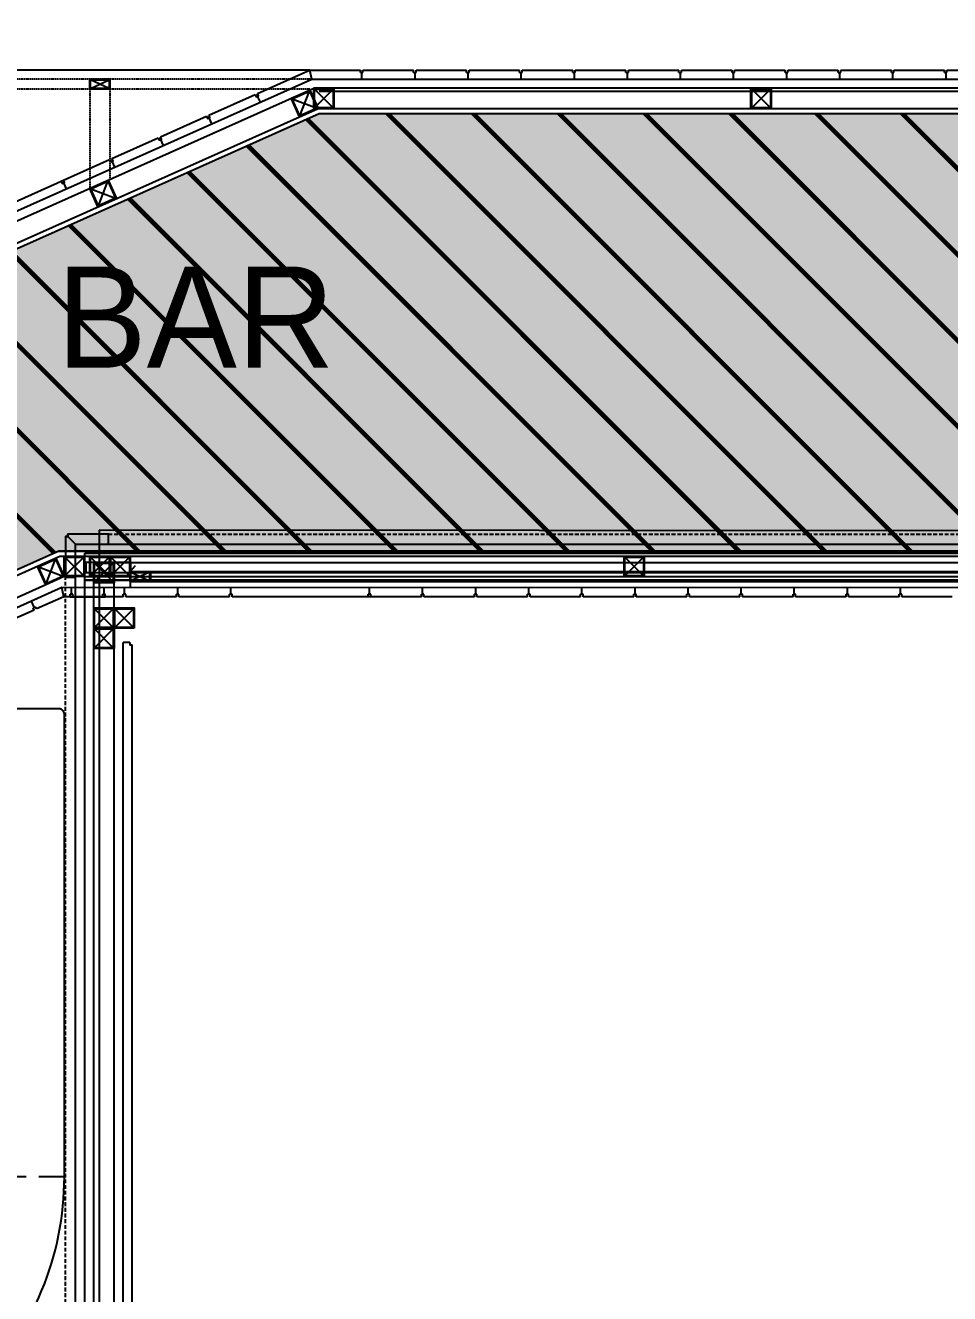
# Model space of a CAD drawing. Header units: millimetres. Extents: x 2562 to 7288, y 778 to 5635.
# Drawn here: x 5048.5 to 5231.3, y 1658.2 to 1908.8 of the extents above; entities that cross this region are included whole.
import ezdxf

# ---------------------------------------------------------------- set-up
doc = ezdxf.new("R2010")
doc.units = ezdxf.units.MM
doc.linetypes.add('HIDDEN', pattern=[0.375, 0.25, -0.125])
for name, color, linetype in [('0-gnl-gor1', 1, 'Continuous'), ('0-gnl-gor3', 252, 'Continuous'), ('0-gnl-knst-metal', 3, 'Continuous'), ('0-gnl-mevcut', 253, 'Continuous'), ('0-gnl-mevcut-duvar', 95, 'Continuous'), ('0-gnl-tarama', 252, 'Continuous'), ('0-gnl-ust', 191, 'HIDDEN'), ('1-gnl-ahsap', 33, 'Continuous'), ('1-gnl-seramik', 71, 'Continuous'), ('2-tef-aksesuar', 30, 'Continuous'), ('2-tef-sabit', 251, 'Continuous'), ('4-dsm-gorunus', 241, 'Continuous'), ('BH-DO-NOTLAR', 12, 'Continuous')]:
    doc.layers.add(name, color=color, linetype=linetype)
for name, color, linetype, lineweight in [('SHG-FIXEDFURNITURE', 30, 'Continuous', 18), ('SHG-WALLS-EXISTING', 214, 'Continuous', 18), ('x-ref_base plan 1$0$SHG-WALL-HATCH', 252, 'Continuous', 5)]:
    doc.layers.add(name, color=color, linetype=linetype, lineweight=lineweight)
doc.styles.add('SHG_Text style', font='GOTHIC.TTF')

# ---------------------------------------------------------------- blocks, each defined once
blk = doc.blocks.new('REINFORCEMENT')
at = {"layer": '2-tef-aksesuar'}
blk.add_lwpolyline([(-28753.98, -6547.2), (-28579.95, -6547.2), (-28579.95, -6633.7)], dxfattribs=at)
at = {"layer": '2-tef-sabit'}
blk.add_line((-28753.98, -6547.2), (-28579.95, -6547.2), dxfattribs=at)
blk.add_line((-28753.98, -6547.2), (-28579.95, -6547.2), dxfattribs=at)
blk.add_line((-28753.98, -6547.2), (-28579.95, -6547.2), dxfattribs=at)
blk.add_line((-28753.98, -6547.2), (-28579.95, -6547.2), dxfattribs=at)
blk = doc.blocks.new('40x40 kutu profil')
for points in [[(2, -2), (-2, -2), (-2, 2), (2, 2)], [(1.85, -1.85), (-1.85, -1.85), (-1.85, 1.85), (1.85, 1.85)]]:
    blk.add_lwpolyline(points, close=True)
at = {"color": 251}
for points in [[(-1.85, 1.85), (1.85, -1.85)], [(-1.85, -1.85), (1.85, 1.85)]]:
    blk.add_lwpolyline(points, dxfattribs=at)
blk = doc.blocks.new('20x40 kutu profil')
for points in [[(1, -2), (-1, -2), (-1, 2), (1, 2)], [(0.85, -1.85), (-0.85, -1.85), (-0.85, 1.85), (0.85, 1.85)]]:
    blk.add_lwpolyline(points, close=True)
at = {"color": 251}
for points in [[(-0.85, 1.85), (0.85, -1.85)], [(-0.85, -1.85), (0.85, 1.85)]]:
    blk.add_lwpolyline(points, dxfattribs=at)
blk = doc.blocks.new('boh')
at = {"layer": '0-gnl-mevcut'}
blk.add_blockref('REINFORCEMENT', (-22625.96, -13503.28), dxfattribs=at)
blk.add_blockref('REINFORCEMENT', (-22625.96, -13503.28), dxfattribs=at)
blk.add_blockref('REINFORCEMENT', (-22625.96, -13503.28), dxfattribs=at)

msp = doc.modelspace()

# ---------------------------------------------------------------- hatches: boundary and pattern name
at = {"layer": '0-gnl-tarama'}
h = msp.add_hatch(dxfattribs=at)
h.set_pattern_fill('JIS_RC_30', color=252, scale=0.4, angle=-270)
h.set_pattern_definition([(135, (38214.147, -150913.447), (-8.4852814, -8.4852814), []), (135, (38214.147, -150913.047), (-8.4852814, -8.4852814), []), (135, (38214.147, -150912.647), (-8.4852814, -8.4852814), [])])
h.paths.add_polyline_path([(4993.46, 1777.35), (4969.82, 1830.31), (5106.57, 1891.37), (5280.6, 1891.37), (5280.6, 1804.87), (5055.1, 1804.87)])
h = msp.add_hatch(color=256, dxfattribs=at)
h.dxf.hatch_style = 1
h.paths.add_polyline_path([(4993.46, 1777.35), (4969.82, 1830.31), (5106.57, 1891.37), (5280.6, 1891.37), (5280.6, 1804.87), (5055.1, 1804.87)])
h = msp.add_hatch(dxfattribs=at)
h.set_pattern_fill('JIS_RC_30', color=252, scale=0.4, angle=-270)
h.set_pattern_definition([(135, (38214.147, -150913.447), (-8.4852814, -8.4852814), []), (135, (38214.147, -150913.047), (-8.4852814, -8.4852814), []), (135, (38214.147, -150912.647), (-8.4852814, -8.4852814), [])])
h.paths.add_polyline_path([(4993.46, 1777.35), (4969.82, 1830.31), (5106.57, 1891.37), (5280.6, 1891.37), (5280.6, 1804.87), (5055.1, 1804.87)])
h = msp.add_hatch(color=256, dxfattribs=at)
h.dxf.hatch_style = 1
h.paths.add_polyline_path([(4993.46, 1777.35), (4969.82, 1830.31), (5106.57, 1891.37), (5280.6, 1891.37), (5280.6, 1804.87), (5055.1, 1804.87)])
at = {"layer": 'x-ref_base plan 1$0$SHG-WALL-HATCH'}
msp.add_hatch(color=256, dxfattribs=at).paths.add_polyline_path([(4993.46, 1777.35), (4969.82, 1830.31), (5106.57, 1891.37), (5280.6, 1891.37), (5280.6, 1804.87), (5055.1, 1804.87)])

# ---------------------------------------------------------------- linework, layer by layer
at = {"layer": '0-gnl-gor1'}
msp.add_line((5104.77, 1899.97, 16.74), (4961.58, 1899.97, 16.74), dxfattribs=at)
msp.add_line((5104.77, 1899.97, 16.74), (4961.58, 1899.97, 16.74), dxfattribs=at)
at = {"layer": '0-gnl-gor1', "linetype": 'Continuous'}
msp.add_lwpolyline([(5356.71, 1980.69), (5356.71, 2028.69, 0.414213), (5297.71, 2087.69), (4837.01, 2087.69, 0.41427), (4778.01, 2028.68), (4778.07, 1681.28, 0.414158), (4837.07, 1622.29), (4997.21, 1622.29, 0.414214), (5056.21, 1681.29), (5056.21, 1772.73, 0.414214), (5055.21, 1773.73), (5016.21, 1773.73, 0.414214), (5015.21, 1772.73), (5015.21, 1681.29, -0.414214), (4997.21, 1663.29), (4837.07, 1663.29, -0.414158), (4819.07, 1681.29), (4819.01, 2028.69, -0.41427), (4837.01, 2046.69), (5297.71, 2046.69, -0.414213), (5315.71, 2028.69), (5315.71, 1981.69, 0.414214), (5316.71, 1980.69), (5356.71, 1980.69)], format="xyb", dxfattribs=at)
at = {"layer": '0-gnl-knst-metal', "color": 252, "linetype": 'HIDDEN'}
for p, q in [((5104.77, 1898.17, 16.74), (4962.87, 1898.17, 16.74)), ((5104.77, 1898.17, 16.74), (4962.87, 1898.17, 16.74)), ((5104.77, 1896.17, 16.74), (4962.87, 1896.17, 16.74)), ((5104.77, 1896.17, 16.74), (4962.87, 1896.17, 16.74)), ((5061.23, 1896.17, 16.74), (5061.23, 1876.59, 16.74)), ((5061.23, 1896.17, 16.74), (5061.23, 1876.59, 16.74)), ((5065.23, 1896.17, 16.74), (5065.23, 1878.4, 16.74)), ((5065.23, 1896.17, 16.74), (5065.23, 1878.4, 16.74))]:
    msp.add_line(p, q, dxfattribs=at)
at = {"layer": '0-gnl-knst-metal', "color": 252}
for p, q in [((4963.23, 1832.84, 16.74), (5105.52, 1896.37, 16.74)), ((4963.23, 1832.84, 16.74), (5105.52, 1896.37, 16.74)), ((5281.41, 1896.37, 16.74), (5105.52, 1896.37, 16.74)), ((5281.41, 1896.37, 16.74), (5105.52, 1896.37, 16.74)), ((5062.03, 1802.67, 6.7), (6025, 1802.67)), ((5062.03, 1464.99, 6.7), (5062.03, 1802.67, 6.7)), ((5052.53, 1798.24, 16.74), (4990.95, 1770.75, 16.74)), ((5052.53, 1798.24, 16.74), (4990.95, 1770.75, 16.74)), ((5066.03, 1464.99, 6.67), (5066.03, 1798.67, 6.82)), ((5062.03, 1464.99, 6.7), (5062.03, 1793.67, 6.7)), ((5066.03, 1464.99, 6.67), (5066.03, 1790.47, 6.8)), ((5066.03, 1464.99, 6.67), (5066.03, 1789.67, 6.8))]:
    msp.add_line(p, q, dxfattribs=at)
at = {"layer": '0-gnl-knst-metal', "color": 252, "elevation": 16.74}
msp.add_lwpolyline([(4968.51, 1830.82), (5106.37, 1892.37), (5281.41, 1892.37), (5281.41, 1803.87), (5055.33, 1803.87), (4992.97, 1776.03)], close=True, dxfattribs=at)
msp.add_lwpolyline([(4968.51, 1830.82), (5106.37, 1892.37), (5281.41, 1892.37), (5281.41, 1803.87), (5055.33, 1803.87), (4992.97, 1776.03)], close=True, dxfattribs=at)
msp.add_lwpolyline([(5060.18, 1799.87), (5285.41, 1799.87), (5285.41, 1892.37)], dxfattribs=at)
msp.add_lwpolyline([(5060.18, 1799.87), (5285.41, 1799.87), (5285.41, 1892.37)], dxfattribs=at)
at = {"layer": '0-gnl-mevcut-duvar', "elevation": 16.74}
msp.add_lwpolyline([(4993.46, 1777.35), (4969.82, 1830.31), (5106.57, 1891.37), (5280.6, 1891.37), (5280.6, 1804.87), (5055.1, 1804.87)], close=True, dxfattribs=at)
msp.add_lwpolyline([(4993.46, 1777.35), (4969.82, 1830.31), (5106.57, 1891.37), (5280.6, 1891.37), (5280.6, 1804.87), (5055.1, 1804.87)], close=True, dxfattribs=at)
at = {"layer": '0-gnl-ust', "ltscale": 3}
for p, q in [((5056.43, 1531.49, 6.69), (5056.43, 1799.77, 6.69)), ((5435.5, 1800.67), (5069.37, 1800.67)), ((5070.7, 1800.67, 6.7), (5623.3, 1800.67))]:
    msp.add_line(p, q, dxfattribs=at)
at = {"layer": '0-gnl-ust', "ltscale": 3, "elevation": -0.01}
msp.add_lwpolyline([(5064.93, 1808.27), (5632.57, 1808.27)], dxfattribs=at)
at = {"layer": '1-gnl-ahsap'}
for p, q in [((5105.14, 1898.17, 16.74), (5104.75, 1899.97, 16.74)), ((5105.14, 1898.17, 16.74), (5104.75, 1899.97, 16.74)), ((5114.75, 1899.47, 16.74), (5114.75, 1899.97, 16.74)), ((5114.75, 1899.47, 16.74), (5114.75, 1899.97, 16.74)), ((5114.75, 1899.47, 16.74), (5114.75, 1899.97, 16.74)), ((5114.75, 1899.47, 16.74), (5114.75, 1899.97, 16.74)), ((5115.25, 1899.47, 16.74), (5115.25, 1899.97, 16.74)), ((5115.25, 1899.47, 16.74), (5115.25, 1899.97, 16.74)), ((5115.25, 1899.47, 16.74), (5115.25, 1899.97, 16.74)), ((5115.25, 1899.47, 16.74), (5115.25, 1899.97, 16.74)), ((5125.25, 1899.47, 16.74), (5125.25, 1899.97, 16.74)), ((5125.25, 1899.47, 16.74), (5125.25, 1899.97, 16.74)), ((5125.25, 1899.47, 16.74), (5125.25, 1899.97, 16.74)), ((5125.25, 1899.47, 16.74), (5125.25, 1899.97, 16.74)), ((5125.75, 1899.47, 16.74), (5125.75, 1899.97, 16.74)), ((5125.75, 1899.47, 16.74), (5125.75, 1899.97, 16.74)), ((5125.75, 1899.47, 16.74), (5125.75, 1899.97, 16.74)), ((5125.75, 1899.47, 16.74), (5125.75, 1899.97, 16.74)), ((5135.75, 1899.47, 16.74), (5135.75, 1899.97, 16.74)), ((5135.75, 1899.47, 16.74), (5135.75, 1899.97, 16.74)), ((5135.75, 1899.47, 16.74), (5135.75, 1899.97, 16.74)), ((5135.75, 1899.47, 16.74), (5135.75, 1899.97, 16.74)), ((5136.25, 1899.47, 16.74), (5136.25, 1899.97, 16.74)), ((5136.25, 1899.47, 16.74), (5136.25, 1899.97, 16.74)), ((5136.25, 1899.47, 16.74), (5136.25, 1899.97, 16.74)), ((5136.25, 1899.47, 16.74), (5136.25, 1899.97, 16.74)), ((5146.25, 1899.47, 16.74), (5146.25, 1899.97, 16.74)), ((5146.25, 1899.47, 16.74), (5146.25, 1899.97, 16.74)), ((5146.25, 1899.47, 16.74), (5146.25, 1899.97, 16.74)), ((5146.25, 1899.47, 16.74), (5146.25, 1899.97, 16.74)), ((5146.75, 1899.47, 16.74), (5146.75, 1899.97, 16.74)), ((5146.75, 1899.47, 16.74), (5146.75, 1899.97, 16.74)), ((5146.75, 1899.47, 16.74), (5146.75, 1899.97, 16.74)), ((5146.75, 1899.47, 16.74), (5146.75, 1899.97, 16.74)), ((5156.75, 1899.47, 16.74), (5156.75, 1899.97, 16.74)), ((5156.75, 1899.47, 16.74), (5156.75, 1899.97, 16.74)), ((5156.75, 1899.47, 16.74), (5156.75, 1899.97, 16.74)), ((5156.75, 1899.47, 16.74), (5156.75, 1899.97, 16.74)), ((5157.25, 1899.47, 16.74), (5157.25, 1899.97, 16.74)), ((5157.25, 1899.47, 16.74), (5157.25, 1899.97, 16.74)), ((5157.25, 1899.47, 16.74), (5157.25, 1899.97, 16.74)), ((5157.25, 1899.47, 16.74), (5157.25, 1899.97, 16.74)), ((5167.25, 1899.47, 16.74), (5167.25, 1899.97, 16.74)), ((5167.25, 1899.47, 16.74), (5167.25, 1899.97, 16.74)), ((5167.25, 1899.47, 16.74), (5167.25, 1899.97, 16.74)), ((5167.25, 1899.47, 16.74), (5167.25, 1899.97, 16.74)), ((5167.75, 1899.47, 16.74), (5167.75, 1899.97, 16.74)), ((5167.75, 1899.47, 16.74), (5167.75, 1899.97, 16.74)), ((5167.75, 1899.47, 16.74), (5167.75, 1899.97, 16.74)), ((5167.75, 1899.47, 16.74), (5167.75, 1899.97, 16.74)), ((5177.75, 1899.47, 16.74), (5177.75, 1899.97, 16.74)), ((5177.75, 1899.47, 16.74), (5177.75, 1899.97, 16.74)), ((5177.75, 1899.47, 16.74), (5177.75, 1899.97, 16.74)), ((5177.75, 1899.47, 16.74), (5177.75, 1899.97, 16.74)), ((5178.25, 1899.47, 16.74), (5178.25, 1899.97, 16.74)), ((5178.25, 1899.47, 16.74), (5178.25, 1899.97, 16.74)), ((5178.25, 1899.47, 16.74), (5178.25, 1899.97, 16.74)), ((5178.25, 1899.47, 16.74), (5178.25, 1899.97, 16.74)), ((5188.25, 1899.47, 16.74), (5188.25, 1899.97, 16.74)), ((5188.25, 1899.47, 16.74), (5188.25, 1899.97, 16.74)), ((5188.25, 1899.47, 16.74), (5188.25, 1899.97, 16.74)), ((5188.25, 1899.47, 16.74), (5188.25, 1899.97, 16.74)), ((5188.75, 1899.47, 16.74), (5188.75, 1899.97, 16.74)), ((5188.75, 1899.47, 16.74), (5188.75, 1899.97, 16.74)), ((5188.75, 1899.47, 16.74), (5188.75, 1899.97, 16.74)), ((5188.75, 1899.47, 16.74), (5188.75, 1899.97, 16.74)), ((5198.75, 1899.47, 16.74), (5198.75, 1899.97, 16.74)), ((5198.75, 1899.47, 16.74), (5198.75, 1899.97, 16.74)), ((5198.75, 1899.47, 16.74), (5198.75, 1899.97, 16.74)), ((5198.75, 1899.47, 16.74), (5198.75, 1899.97, 16.74)), ((5199.25, 1899.47, 16.74), (5199.25, 1899.97, 16.74)), ((5199.25, 1899.47, 16.74), (5199.25, 1899.97, 16.74)), ((5199.25, 1899.47, 16.74), (5199.25, 1899.97, 16.74)), ((5199.25, 1899.47, 16.74), (5199.25, 1899.97, 16.74)), ((5209.25, 1899.47, 16.74), (5209.25, 1899.97, 16.74)), ((5209.25, 1899.47, 16.74), (5209.25, 1899.97, 16.74)), ((5209.25, 1899.47, 16.74), (5209.25, 1899.97, 16.74)), ((5209.25, 1899.47, 16.74), (5209.25, 1899.97, 16.74)), ((5209.75, 1899.47, 16.74), (5209.75, 1899.97, 16.74)), ((5209.75, 1899.47, 16.74), (5209.75, 1899.97, 16.74)), ((5209.75, 1899.47, 16.74), (5209.75, 1899.97, 16.74)), ((5209.75, 1899.47, 16.74), (5209.75, 1899.97, 16.74)), ((5219.75, 1899.47, 16.74), (5219.75, 1899.97, 16.74)), ((5219.75, 1899.47, 16.74), (5219.75, 1899.97, 16.74)), ((5219.75, 1899.47, 16.74), (5219.75, 1899.97, 16.74)), ((5219.75, 1899.47, 16.74), (5219.75, 1899.97, 16.74)), ((5220.25, 1899.47, 16.74), (5220.25, 1899.97, 16.74)), ((5220.25, 1899.47, 16.74), (5220.25, 1899.97, 16.74)), ((5220.25, 1899.47, 16.74), (5220.25, 1899.97, 16.74)), ((5220.25, 1899.47, 16.74), (5220.25, 1899.97, 16.74)), ((5230.25, 1899.47, 16.74), (5230.25, 1899.97, 16.74)), ((5230.25, 1899.47, 16.74), (5230.25, 1899.97, 16.74)), ((5230.25, 1899.47, 16.74), (5230.25, 1899.97, 16.74)), ((5230.25, 1899.47, 16.74), (5230.25, 1899.97, 16.74)), ((5230.75, 1899.47, 16.74), (5230.75, 1899.97, 16.74)), ((5230.75, 1899.47, 16.74), (5230.75, 1899.97, 16.74)), ((5230.75, 1899.47, 16.74), (5230.75, 1899.97, 16.74)), ((5230.75, 1899.47, 16.74), (5230.75, 1899.97, 16.74)), ((4960.85, 1833.75, 16.74), (5105.14, 1898.17, 16.74)), ((4960.85, 1833.75, 16.74), (5105.14, 1898.17, 16.74)), ((5104.28, 1898.17, 16.74), (5285.41, 1898.17, 16.74)), ((5104.28, 1898.17, 16.74), (5285.41, 1898.17, 16.74)), ((5114.75, 1899.47, 16.74), (5115.25, 1899.47, 16.74)), ((5114.75, 1899.47, 16.74), (5115.25, 1899.47, 16.74)), ((5114.75, 1899.47, 16.74), (5115.25, 1899.47, 16.74)), ((5114.75, 1899.47, 16.74), (5115.25, 1899.47, 16.74)), ((5125.25, 1899.47, 16.74), (5125.75, 1899.47, 16.74)), ((5125.25, 1899.47, 16.74), (5125.75, 1899.47, 16.74)), ((5125.25, 1899.47, 16.74), (5125.75, 1899.47, 16.74)), ((5125.25, 1899.47, 16.74), (5125.75, 1899.47, 16.74)), ((5135.75, 1899.47, 16.74), (5136.25, 1899.47, 16.74)), ((5135.75, 1899.47, 16.74), (5136.25, 1899.47, 16.74)), ((5135.75, 1899.47, 16.74), (5136.25, 1899.47, 16.74)), ((5135.75, 1899.47, 16.74), (5136.25, 1899.47, 16.74)), ((5146.25, 1899.47, 16.74), (5146.75, 1899.47, 16.74)), ((5146.25, 1899.47, 16.74), (5146.75, 1899.47, 16.74)), ((5146.25, 1899.47, 16.74), (5146.75, 1899.47, 16.74)), ((5146.25, 1899.47, 16.74), (5146.75, 1899.47, 16.74)), ((5156.75, 1899.47, 16.74), (5157.25, 1899.47, 16.74)), ((5156.75, 1899.47, 16.74), (5157.25, 1899.47, 16.74)), ((5156.75, 1899.47, 16.74), (5157.25, 1899.47, 16.74)), ((5156.75, 1899.47, 16.74), (5157.25, 1899.47, 16.74)), ((5167.25, 1899.47, 16.74), (5167.75, 1899.47, 16.74)), ((5167.25, 1899.47, 16.74), (5167.75, 1899.47, 16.74)), ((5167.25, 1899.47, 16.74), (5167.75, 1899.47, 16.74)), ((5167.25, 1899.47, 16.74), (5167.75, 1899.47, 16.74)), ((5177.75, 1899.47, 16.74), (5178.25, 1899.47, 16.74)), ((5177.75, 1899.47, 16.74), (5178.25, 1899.47, 16.74)), ((5177.75, 1899.47, 16.74), (5178.25, 1899.47, 16.74)), ((5177.75, 1899.47, 16.74), (5178.25, 1899.47, 16.74)), ((5188.25, 1899.47, 16.74), (5188.75, 1899.47, 16.74)), ((5188.25, 1899.47, 16.74), (5188.75, 1899.47, 16.74)), ((5188.25, 1899.47, 16.74), (5188.75, 1899.47, 16.74)), ((5188.25, 1899.47, 16.74), (5188.75, 1899.47, 16.74)), ((5198.75, 1899.47, 16.74), (5199.25, 1899.47, 16.74)), ((5198.75, 1899.47, 16.74), (5199.25, 1899.47, 16.74)), ((5198.75, 1899.47, 16.74), (5199.25, 1899.47, 16.74)), ((5198.75, 1899.47, 16.74), (5199.25, 1899.47, 16.74)), ((5209.25, 1899.47, 16.74), (5209.75, 1899.47, 16.74)), ((5209.25, 1899.47, 16.74), (5209.75, 1899.47, 16.74)), ((5209.25, 1899.47, 16.74), (5209.75, 1899.47, 16.74)), ((5209.25, 1899.47, 16.74), (5209.75, 1899.47, 16.74)), ((5219.75, 1899.47, 16.74), (5220.25, 1899.47, 16.74)), ((5219.75, 1899.47, 16.74), (5220.25, 1899.47, 16.74)), ((5219.75, 1899.47, 16.74), (5220.25, 1899.47, 16.74)), ((5219.75, 1899.47, 16.74), (5220.25, 1899.47, 16.74)), ((5230.25, 1899.47, 16.74), (5230.75, 1899.47, 16.74)), ((5230.25, 1899.47, 16.74), (5230.75, 1899.47, 16.74)), ((5230.25, 1899.47, 16.74), (5230.75, 1899.47, 16.74)), ((5230.25, 1899.47, 16.74), (5230.75, 1899.47, 16.74)), ((5056.43, 1807.77, 6.69), (5056.93, 1807.77, 6.69)), ((5056.93, 1807.77, 6.69), (5056.93, 1808.27, 6.69)), ((5058.43, 1806.27, 6.69), (5056.93, 1807.77, 6.69)), ((5058.43, 1806.27, 6.7), (6025, 1806.27)), ((5058.43, 1472.59, 6.71), (5058.43, 1806.27, 6.69)), ((5060.23, 1804.47, 6.7), (6026.8, 1804.47)), ((5060.23, 1470.79, 6.71), (5060.23, 1804.47, 6.69)), ((5055.71, 1797.69, 16.74), (4990.04, 1768.37, 16.74)), ((5055.71, 1797.69, 16.74), (4990.04, 1768.37, 16.74)), ((5355.51, 1797.64, 16.74), (5055.71, 1797.69, 16.74)), ((5056.09, 1795.89, 16.74), (5055.71, 1797.69, 16.74)), ((5355.51, 1797.64, 16.74), (5055.71, 1797.69, 16.74)), ((5056.09, 1795.89, 16.74), (5055.71, 1797.69, 16.74)), ((5057.62, 1796.39, 16.74), (5057.62, 1797.69, 16.74)), ((5057.62, 1796.39, 16.74), (5057.62, 1797.69, 16.74)), ((5064.06, 1796.39, 16.74), (5064.06, 1797.69, 16.74)), ((5064.06, 1796.39, 16.74), (5064.06, 1797.69, 16.74)), ((5068.12, 1796.39, 16.74), (5068.12, 1797.69, 16.74)), ((5068.12, 1796.39, 16.74), (5068.12, 1797.69, 16.74)), ((5078.62, 1796.39, 16.74), (5078.62, 1797.69, 16.74)), ((5078.62, 1796.39, 16.74), (5078.62, 1797.69, 16.74)), ((5089.12, 1796.39, 16.74), (5089.12, 1797.69, 16.74)), ((5089.12, 1796.39, 16.74), (5089.12, 1797.69, 16.74)), ((5116.56, 1796.39, 16.74), (5116.56, 1797.69, 16.74)), ((5116.56, 1796.39, 16.74), (5116.56, 1797.69, 16.74)), ((5127.06, 1796.39, 16.74), (5127.06, 1797.69, 16.74)), ((5127.06, 1796.39, 16.74), (5127.06, 1797.69, 16.74)), ((5137.56, 1796.39, 16.74), (5137.56, 1797.69, 16.74)), ((5137.56, 1796.39, 16.74), (5137.56, 1797.69, 16.74)), ((5148.06, 1796.39, 16.74), (5148.06, 1797.69, 16.74)), ((5148.06, 1796.39, 16.74), (5148.06, 1797.69, 16.74)), ((5158.56, 1796.39, 16.74), (5158.56, 1797.69, 16.74)), ((5158.56, 1796.39, 16.74), (5158.56, 1797.69, 16.74)), ((5169.06, 1796.39, 16.74), (5169.06, 1797.69, 16.74)), ((5169.06, 1796.39, 16.74), (5169.06, 1797.69, 16.74)), ((5179.56, 1796.39, 16.74), (5179.56, 1797.69, 16.74)), ((5179.56, 1796.39, 16.74), (5179.56, 1797.69, 16.74)), ((5190.06, 1796.39, 16.74), (5190.06, 1797.69, 16.74)), ((5190.06, 1796.39, 16.74), (5190.06, 1797.69, 16.74)), ((5200.56, 1796.39, 16.74), (5200.56, 1797.69, 16.74)), ((5200.56, 1796.39, 16.74), (5200.56, 1797.69, 16.74)), ((5211.06, 1796.39, 16.74), (5211.06, 1797.69, 16.74)), ((5211.06, 1796.39, 16.74), (5211.06, 1797.69, 16.74)), ((5221.56, 1796.39, 16.74), (5221.56, 1797.69, 16.74)), ((5221.56, 1796.39, 16.74), (5221.56, 1797.69, 16.74)), ((5057.37, 1795.89, 16.74), (5057.37, 1796.39, 16.74)), ((5057.87, 1796.39, 16.74), (5057.37, 1796.39, 16.74)), ((5057.37, 1795.89, 16.74), (5057.37, 1796.39, 16.74)), ((5057.87, 1796.39, 16.74), (5057.37, 1796.39, 16.74)), ((5057.87, 1795.89, 16.74), (5057.87, 1796.39, 16.74)), ((5057.87, 1795.89, 16.74), (5057.87, 1796.39, 16.74)), ((5063.81, 1795.89, 16.74), (5063.81, 1796.39, 16.74)), ((5064.31, 1796.39, 16.74), (5063.81, 1796.39, 16.74)), ((5063.81, 1795.89, 16.74), (5063.81, 1796.39, 16.74)), ((5064.31, 1796.39, 16.74), (5063.81, 1796.39, 16.74)), ((5064.31, 1795.89, 16.74), (5064.31, 1796.39, 16.74)), ((5064.31, 1795.89, 16.74), (5064.31, 1796.39, 16.74)), ((5067.87, 1795.89, 16.74), (5067.87, 1796.39, 16.74)), ((5068.37, 1796.39, 16.74), (5067.87, 1796.39, 16.74)), ((5067.87, 1795.89, 16.74), (5067.87, 1796.39, 16.74)), ((5068.37, 1796.39, 16.74), (5067.87, 1796.39, 16.74)), ((5068.37, 1795.89, 16.74), (5068.37, 1796.39, 16.74)), ((5068.37, 1795.89, 16.74), (5068.37, 1796.39, 16.74)), ((5078.37, 1795.89, 16.74), (5078.37, 1796.39, 16.74)), ((5078.87, 1796.39, 16.74), (5078.37, 1796.39, 16.74)), ((5078.37, 1795.89, 16.74), (5078.37, 1796.39, 16.74)), ((5078.87, 1796.39, 16.74), (5078.37, 1796.39, 16.74)), ((5078.87, 1795.89, 16.74), (5078.87, 1796.39, 16.74)), ((5078.87, 1795.89, 16.74), (5078.87, 1796.39, 16.74)), ((5088.87, 1795.89, 16.74), (5088.87, 1796.39, 16.74)), ((5089.37, 1796.39, 16.74), (5088.87, 1796.39, 16.74)), ((5088.87, 1795.89, 16.74), (5088.87, 1796.39, 16.74)), ((5089.37, 1796.39, 16.74), (5088.87, 1796.39, 16.74)), ((5089.37, 1795.89, 16.74), (5089.37, 1796.39, 16.74)), ((5089.37, 1795.89, 16.74), (5089.37, 1796.39, 16.74)), ((5116.31, 1795.89, 16.74), (5116.31, 1796.39, 16.74)), ((5116.81, 1796.39, 16.74), (5116.31, 1796.39, 16.74)), ((5116.31, 1795.89, 16.74), (5116.31, 1796.39, 16.74)), ((5116.81, 1796.39, 16.74), (5116.31, 1796.39, 16.74)), ((5116.81, 1795.89, 16.74), (5116.81, 1796.39, 16.74)), ((5116.81, 1795.89, 16.74), (5116.81, 1796.39, 16.74)), ((5126.81, 1795.89, 16.74), (5126.81, 1796.39, 16.74)), ((5127.31, 1796.39, 16.74), (5126.81, 1796.39, 16.74)), ((5126.81, 1795.89, 16.74), (5126.81, 1796.39, 16.74)), ((5127.31, 1796.39, 16.74), (5126.81, 1796.39, 16.74)), ((5127.31, 1795.89, 16.74), (5127.31, 1796.39, 16.74)), ((5127.31, 1795.89, 16.74), (5127.31, 1796.39, 16.74)), ((5137.31, 1795.89, 16.74), (5137.31, 1796.39, 16.74)), ((5137.81, 1796.39, 16.74), (5137.31, 1796.39, 16.74)), ((5137.31, 1795.89, 16.74), (5137.31, 1796.39, 16.74)), ((5137.81, 1796.39, 16.74), (5137.31, 1796.39, 16.74)), ((5137.81, 1795.89, 16.74), (5137.81, 1796.39, 16.74)), ((5137.81, 1795.89, 16.74), (5137.81, 1796.39, 16.74)), ((5147.81, 1795.89, 16.74), (5147.81, 1796.39, 16.74)), ((5148.31, 1796.39, 16.74), (5147.81, 1796.39, 16.74)), ((5147.81, 1795.89, 16.74), (5147.81, 1796.39, 16.74)), ((5148.31, 1796.39, 16.74), (5147.81, 1796.39, 16.74)), ((5148.31, 1795.89, 16.74), (5148.31, 1796.39, 16.74)), ((5148.31, 1795.89, 16.74), (5148.31, 1796.39, 16.74)), ((5158.31, 1795.89, 16.74), (5158.31, 1796.39, 16.74)), ((5158.81, 1796.39, 16.74), (5158.31, 1796.39, 16.74)), ((5158.31, 1795.89, 16.74), (5158.31, 1796.39, 16.74)), ((5158.81, 1796.39, 16.74), (5158.31, 1796.39, 16.74)), ((5158.81, 1795.89, 16.74), (5158.81, 1796.39, 16.74)), ((5158.81, 1795.89, 16.74), (5158.81, 1796.39, 16.74)), ((5168.81, 1795.89, 16.74), (5168.81, 1796.39, 16.74)), ((5169.31, 1796.39, 16.74), (5168.81, 1796.39, 16.74)), ((5168.81, 1795.89, 16.74), (5168.81, 1796.39, 16.74)), ((5169.31, 1796.39, 16.74), (5168.81, 1796.39, 16.74)), ((5169.31, 1795.89, 16.74), (5169.31, 1796.39, 16.74)), ((5169.31, 1795.89, 16.74), (5169.31, 1796.39, 16.74)), ((5179.31, 1795.89, 16.74), (5179.31, 1796.39, 16.74)), ((5179.81, 1796.39, 16.74), (5179.31, 1796.39, 16.74)), ((5179.31, 1795.89, 16.74), (5179.31, 1796.39, 16.74)), ((5179.81, 1796.39, 16.74), (5179.31, 1796.39, 16.74)), ((5179.81, 1795.89, 16.74), (5179.81, 1796.39, 16.74)), ((5179.81, 1795.89, 16.74), (5179.81, 1796.39, 16.74)), ((5189.81, 1795.89, 16.74), (5189.81, 1796.39, 16.74)), ((5190.31, 1796.39, 16.74), (5189.81, 1796.39, 16.74)), ((5189.81, 1795.89, 16.74), (5189.81, 1796.39, 16.74)), ((5190.31, 1796.39, 16.74), (5189.81, 1796.39, 16.74)), ((5190.31, 1795.89, 16.74), (5190.31, 1796.39, 16.74)), ((5190.31, 1795.89, 16.74), (5190.31, 1796.39, 16.74)), ((5200.31, 1795.89, 16.74), (5200.31, 1796.39, 16.74)), ((5200.81, 1796.39, 16.74), (5200.31, 1796.39, 16.74)), ((5200.31, 1795.89, 16.74), (5200.31, 1796.39, 16.74)), ((5200.81, 1796.39, 16.74), (5200.31, 1796.39, 16.74)), ((5200.81, 1795.89, 16.74), (5200.81, 1796.39, 16.74)), ((5200.81, 1795.89, 16.74), (5200.81, 1796.39, 16.74)), ((5210.81, 1795.89, 16.74), (5210.81, 1796.39, 16.74)), ((5211.31, 1796.39, 16.74), (5210.81, 1796.39, 16.74)), ((5210.81, 1795.89, 16.74), (5210.81, 1796.39, 16.74)), ((5211.31, 1796.39, 16.74), (5210.81, 1796.39, 16.74)), ((5211.31, 1795.89, 16.74), (5211.31, 1796.39, 16.74)), ((5211.31, 1795.89, 16.74), (5211.31, 1796.39, 16.74)), ((5221.31, 1795.89, 16.74), (5221.31, 1796.39, 16.74)), ((5221.81, 1796.39, 16.74), (5221.31, 1796.39, 16.74)), ((5221.31, 1795.89, 16.74), (5221.31, 1796.39, 16.74)), ((5221.81, 1796.39, 16.74), (5221.31, 1796.39, 16.74)), ((5221.81, 1795.89, 16.74), (5221.81, 1796.39, 16.74)), ((5221.81, 1795.89, 16.74), (5221.81, 1796.39, 16.74)), ((5050.03, 1793.73, 16.74), (5050.49, 1793.93, 16.74)), ((5050.03, 1793.73, 16.74), (5050.49, 1793.93, 16.74)), ((5050.23, 1793.27, 16.74), (5050.03, 1793.73, 16.74)), ((5050.23, 1793.27, 16.74), (5050.03, 1793.73, 16.74)), ((5050.69, 1793.48, 16.74), (5050.49, 1793.93, 16.74)), ((5050.69, 1793.48, 16.74), (5050.49, 1793.93, 16.74)), ((5067.83, 1463.19, -1.4), (5067.83, 1786.87, 6.44)), ((5069.63, 1461.39, -1.19), (5069.63, 1786.37, 6.62)), ((5069.63, 1461.39, -1.19), (5069.63, 1786.37, 6.62))]:
    msp.add_line(p, q, dxfattribs=at)
for points, elevation in [([(5103.98, 1899.62), (5104.75, 1899.97), (5114.75, 1899.97)], 16.74), ([(5103.98, 1899.62), (5104.75, 1899.97), (5114.75, 1899.97)], 16.74), ([(5115.25, 1899.97), (5125.25, 1899.97)], 16.74), ([(5115.25, 1899.97), (5125.25, 1899.97)], 16.74), ([(5115.25, 1899.97), (5125.25, 1899.97)], 16.74), ([(5115.25, 1899.97), (5125.25, 1899.97)], 16.74), ([(5125.75, 1899.97), (5135.75, 1899.97)], 16.74), ([(5125.75, 1899.97), (5135.75, 1899.97)], 16.74), ([(5125.75, 1899.97), (5135.75, 1899.97)], 16.74), ([(5125.75, 1899.97), (5135.75, 1899.97)], 16.74), ([(5136.25, 1899.97), (5146.25, 1899.97)], 16.74), ([(5136.25, 1899.97), (5146.25, 1899.97)], 16.74), ([(5136.25, 1899.97), (5146.25, 1899.97)], 16.74), ([(5136.25, 1899.97), (5146.25, 1899.97)], 16.74), ([(5146.75, 1899.97), (5156.75, 1899.97)], 16.74), ([(5146.75, 1899.97), (5156.75, 1899.97)], 16.74), ([(5146.75, 1899.97), (5156.75, 1899.97)], 16.74), ([(5146.75, 1899.97), (5156.75, 1899.97)], 16.74), ([(5157.25, 1899.97), (5167.25, 1899.97)], 16.74), ([(5157.25, 1899.97), (5167.25, 1899.97)], 16.74), ([(5157.25, 1899.97), (5167.25, 1899.97)], 16.74), ([(5157.25, 1899.97), (5167.25, 1899.97)], 16.74), ([(5167.75, 1899.97), (5177.75, 1899.97)], 16.74), ([(5167.75, 1899.97), (5177.75, 1899.97)], 16.74), ([(5167.75, 1899.97), (5177.75, 1899.97)], 16.74), ([(5167.75, 1899.97), (5177.75, 1899.97)], 16.74), ([(5178.25, 1899.97), (5188.25, 1899.97)], 16.74), ([(5178.25, 1899.97), (5188.25, 1899.97)], 16.74), ([(5178.25, 1899.97), (5188.25, 1899.97)], 16.74), ([(5178.25, 1899.97), (5188.25, 1899.97)], 16.74), ([(5188.75, 1899.97), (5198.75, 1899.97)], 16.74), ([(5188.75, 1899.97), (5198.75, 1899.97)], 16.74), ([(5188.75, 1899.97), (5198.75, 1899.97)], 16.74), ([(5188.75, 1899.97), (5198.75, 1899.97)], 16.74), ([(5199.25, 1899.97), (5209.25, 1899.97)], 16.74), ([(5199.25, 1899.97), (5209.25, 1899.97)], 16.74), ([(5199.25, 1899.97), (5209.25, 1899.97)], 16.74), ([(5199.25, 1899.97), (5209.25, 1899.97)], 16.74), ([(5209.75, 1899.97), (5219.75, 1899.97)], 16.74), ([(5209.75, 1899.97), (5219.75, 1899.97)], 16.74), ([(5209.75, 1899.97), (5219.75, 1899.97)], 16.74), ([(5209.75, 1899.97), (5219.75, 1899.97)], 16.74), ([(5220.25, 1899.97), (5230.25, 1899.97)], 16.74), ([(5220.25, 1899.97), (5230.25, 1899.97)], 16.74), ([(5220.25, 1899.97), (5230.25, 1899.97)], 16.74), ([(5220.25, 1899.97), (5230.25, 1899.97)], 16.74), ([(5230.75, 1899.97), (5240.75, 1899.97)], 16.74), ([(5230.75, 1899.97), (5240.75, 1899.97)], 16.74), ([(5094.39, 1895.34), (5103.98, 1899.62)], 16.74), ([(5094.39, 1895.34), (5103.98, 1899.62)], 16.74), ([(5115, 1899.47), (5115, 1898.17)], 16.74), ([(5115, 1899.47), (5115, 1898.17)], 16.74), ([(5115, 1899.47), (5115, 1898.17)], 16.74), ([(5115, 1899.47), (5115, 1898.17)], 16.74), ([(5125.5, 1899.47), (5125.5, 1898.17)], 16.74), ([(5125.5, 1899.47), (5125.5, 1898.17)], 16.74), ([(5125.5, 1899.47), (5125.5, 1898.17)], 16.74), ([(5125.5, 1899.47), (5125.5, 1898.17)], 16.74), ([(5136, 1899.47), (5136, 1898.17)], 16.74), ([(5136, 1899.47), (5136, 1898.17)], 16.74), ([(5136, 1899.47), (5136, 1898.17)], 16.74), ([(5136, 1899.47), (5136, 1898.17)], 16.74), ([(5146.5, 1899.47), (5146.5, 1898.17)], 16.74), ([(5146.5, 1899.47), (5146.5, 1898.17)], 16.74), ([(5146.5, 1899.47), (5146.5, 1898.17)], 16.74), ([(5146.5, 1899.47), (5146.5, 1898.17)], 16.74), ([(5157, 1899.47), (5157, 1898.17)], 16.74), ([(5157, 1899.47), (5157, 1898.17)], 16.74), ([(5157, 1899.47), (5157, 1898.17)], 16.74), ([(5157, 1899.47), (5157, 1898.17)], 16.74), ([(5167.5, 1899.47), (5167.5, 1898.17)], 16.74), ([(5167.5, 1899.47), (5167.5, 1898.17)], 16.74), ([(5167.5, 1899.47), (5167.5, 1898.17)], 16.74), ([(5167.5, 1899.47), (5167.5, 1898.17)], 16.74), ([(5178, 1899.47), (5178, 1898.17)], 16.74), ([(5178, 1899.47), (5178, 1898.17)], 16.74), ([(5178, 1899.47), (5178, 1898.17)], 16.74), ([(5178, 1899.47), (5178, 1898.17)], 16.74), ([(5188.5, 1899.47), (5188.5, 1898.17)], 16.74), ([(5188.5, 1899.47), (5188.5, 1898.17)], 16.74), ([(5188.5, 1899.47), (5188.5, 1898.17)], 16.74), ([(5188.5, 1899.47), (5188.5, 1898.17)], 16.74), ([(5199, 1899.47), (5199, 1898.17)], 16.74), ([(5199, 1899.47), (5199, 1898.17)], 16.74), ([(5199, 1899.47), (5199, 1898.17)], 16.74), ([(5199, 1899.47), (5199, 1898.17)], 16.74), ([(5209.5, 1899.47), (5209.5, 1898.17)], 16.74), ([(5209.5, 1899.47), (5209.5, 1898.17)], 16.74), ([(5209.5, 1899.47), (5209.5, 1898.17)], 16.74), ([(5209.5, 1899.47), (5209.5, 1898.17)], 16.74), ([(5220, 1899.47), (5220, 1898.17)], 16.74), ([(5220, 1899.47), (5220, 1898.17)], 16.74), ([(5220, 1899.47), (5220, 1898.17)], 16.74), ([(5220, 1899.47), (5220, 1898.17)], 16.74), ([(5230.5, 1899.47), (5230.5, 1898.17)], 16.74), ([(5230.5, 1899.47), (5230.5, 1898.17)], 16.74), ([(5230.5, 1899.47), (5230.5, 1898.17)], 16.74), ([(5230.5, 1899.47), (5230.5, 1898.17)], 16.74), ([(5084.8, 1891.06), (5093.93, 1895.14)], 16.74), ([(5084.8, 1891.06), (5093.93, 1895.14)], 16.74), ([(5093.93, 1895.14), (5094.14, 1894.68), (5094.59, 1894.89), (5094.39, 1895.34)], 16.74), ([(5093.93, 1895.14), (5094.14, 1894.68), (5094.59, 1894.89), (5094.39, 1895.34)], 16.74), ([(5094.37, 1894.78), (5094.9, 1893.6)], 16.74), ([(5094.37, 1894.78), (5094.9, 1893.6)], 16.74), ([(5075.21, 1886.78), (5084.35, 1890.86)], 16.74), ([(5075.21, 1886.78), (5084.35, 1890.86)], 16.74), ([(5084.35, 1890.86), (5084.55, 1890.4), (5085.01, 1890.6), (5084.8, 1891.06)], 16.74), ([(5084.35, 1890.86), (5084.55, 1890.4), (5085.01, 1890.6), (5084.8, 1891.06)], 16.74), ([(5084.78, 1890.5), (5085.31, 1889.32)], 16.74), ([(5084.78, 1890.5), (5085.31, 1889.32)], 16.74), ([(5065.63, 1882.5), (5074.76, 1886.58)], 16.74), ([(5065.63, 1882.5), (5074.76, 1886.58)], 16.74), ([(5074.76, 1886.58), (5074.96, 1886.12), (5075.42, 1886.32), (5075.21, 1886.78)], 16.74), ([(5074.76, 1886.58), (5074.96, 1886.12), (5075.42, 1886.32), (5075.21, 1886.78)], 16.74), ([(5075.19, 1886.22), (5075.72, 1885.03)], 16.74), ([(5075.19, 1886.22), (5075.72, 1885.03)], 16.74), ([(5046.45, 1873.94), (5065.17, 1882.3)], 16.74), ([(5046.45, 1873.94), (5065.17, 1882.3)], 16.74), ([(5065.17, 1882.3), (5065.37, 1881.84), (5065.83, 1882.04), (5065.63, 1882.5)], 16.74), ([(5065.17, 1882.3), (5065.37, 1881.84), (5065.83, 1882.04), (5065.63, 1882.5)], 16.74), ([(5065.6, 1881.94), (5066.13, 1880.75)], 16.74), ([(5065.6, 1881.94), (5066.13, 1880.75)], 16.74), ([(5055.58, 1878.01), (5055.79, 1877.56), (5056.24, 1877.76), (5056.04, 1878.22)], 16.74), ([(5055.58, 1878.01), (5055.79, 1877.56), (5056.24, 1877.76), (5056.04, 1878.22)], 16.74), ([(5056.01, 1877.66), (5056.54, 1876.47)], 16.74), ([(5056.01, 1877.66), (5056.54, 1876.47)], 16.74), ([(5070.22, 1801.99), (5069.22, 1800.89)], 16.74), ([(5070.22, 1801.99), (5069.22, 1800.89)], 16.74), ([(5069.22, 1800.89), (5355.51, 1800.89)], 16.74), ([(5069.22, 1800.89), (5069.22, 1798.89)], 16.74), ([(5069.22, 1800.89), (5355.51, 1800.89)], 16.74), ([(5069.22, 1800.89), (5069.22, 1798.89)], 16.74), ([(5069.22, 1798.95), (5069.22, 1797.65)], 16.74), ([(5069.22, 1798.95), (5069.22, 1797.65)], 16.74), ([(5069.22, 1798.89), (5355.51, 1798.89)], 16.74), ([(5069.22, 1798.89), (5355.51, 1798.89)], 16.74), ([(5050.26, 1793.83), (5049.73, 1795.02)], 16.74), ([(5050.26, 1793.83), (5049.73, 1795.02)], 16.74), ([(5056.09, 1795.89), (5050.69, 1793.48)], 16.74), ([(5056.09, 1795.89), (5050.69, 1793.48)], 16.74), ([(5063.81, 1795.89), (5056.09, 1795.89)], 16.74), ([(5063.81, 1795.89), (5056.09, 1795.89)], 16.74), ([(5057.37, 1795.89), (5064.31, 1795.89)], 16.74), ([(5057.37, 1795.89), (5064.31, 1795.89)], 16.74), ([(5067.87, 1795.89), (5057.87, 1795.89)], 16.74), ([(5067.87, 1795.89), (5057.87, 1795.89)], 16.74), ([(5078.37, 1795.89), (5068.37, 1795.89)], 16.74), ([(5078.37, 1795.89), (5068.37, 1795.89)], 16.74), ([(5088.87, 1795.89), (5078.87, 1795.89)], 16.74), ([(5088.87, 1795.89), (5078.87, 1795.89)], 16.74), ([(5126.81, 1795.89), (5089.37, 1795.89)], 16.74), ([(5126.81, 1795.89), (5089.37, 1795.89)], 16.74), ([(5137.31, 1795.89), (5127.31, 1795.89)], 16.74), ([(5137.31, 1795.89), (5127.31, 1795.89)], 16.74), ([(5147.81, 1795.89), (5137.81, 1795.89)], 16.74), ([(5147.81, 1795.89), (5137.81, 1795.89)], 16.74), ([(5158.31, 1795.89), (5148.31, 1795.89)], 16.74), ([(5158.31, 1795.89), (5148.31, 1795.89)], 16.74), ([(5168.81, 1795.89), (5158.81, 1795.89)], 16.74), ([(5168.81, 1795.89), (5158.81, 1795.89)], 16.74), ([(5179.31, 1795.89), (5169.31, 1795.89)], 16.74), ([(5179.31, 1795.89), (5169.31, 1795.89)], 16.74), ([(5189.81, 1795.89), (5179.81, 1795.89)], 16.74), ([(5189.81, 1795.89), (5179.81, 1795.89)], 16.74), ([(5200.31, 1795.89), (5190.31, 1795.89)], 16.74), ([(5200.31, 1795.89), (5190.31, 1795.89)], 16.74), ([(5210.81, 1795.89), (5200.81, 1795.89)], 16.74), ([(5210.81, 1795.89), (5200.81, 1795.89)], 16.74), ([(5221.31, 1795.89), (5211.31, 1795.89)], 16.74), ([(5221.31, 1795.89), (5211.31, 1795.89)], 16.74), ([(5231.81, 1795.89), (5221.81, 1795.89)], 16.74), ([(5231.81, 1795.89), (5221.81, 1795.89)], 16.74), ([(5050.23, 1793.27), (5041.1, 1789.2)], 16.74), ([(5069.13, 1786.87), (5067.83, 1786.87)], 6.7), ([(5069.13, 1786.87), (5069.13, 1786.37), (5069.63, 1786.37)], 6.7)]:
    msp.add_lwpolyline(points, dxfattribs=dict(at, elevation=elevation))
at = {"layer": '1-gnl-ahsap', "ltscale": 3, "elevation": 6.69}
for points in [[(5058.43, 1806.27), (5056.93, 1807.77), (5056.43, 1807.77), (5056.43, 1799.77), (5058.43, 1799.77), (5058.43, 1806.27)], [(5064.93, 1806.27), (5064.93, 1808.27), (5056.93, 1808.27), (5056.93, 1807.77), (5058.43, 1806.27), (5064.93, 1806.27)]]:
    msp.add_lwpolyline(points, dxfattribs=at)
at = {"layer": '1-gnl-ahsap'}
msp.add_lwpolyline([(5069.37, 1802.67), (5060.43, 1802.67), (5060.43, 1800.67), (5069.37, 1800.67)], close=True, dxfattribs=at)
at = {"layer": '1-gnl-seramik'}
for p, q in [((5060.43, 1800.67, 6.7), (6023, 1800.67)), ((5060.43, 1799.17, 6.7), (6023, 1799.17))]:
    msp.add_line(p, q, dxfattribs=at)
at = {"layer": '2-tef-sabit'}
for p, q in [((5106.59, 1891.37, 16.74), (5280.61, 1891.37, 16.74)), ((5106.59, 1891.37, 16.74), (5280.61, 1891.37, 16.74)), ((5106.59, 1891.37, 16.74), (5280.61, 1891.37, 16.74)), ((5106.59, 1891.37, 16.74), (5280.61, 1891.37, 16.74)), ((5106.59, 1891.37, 16.74), (5280.61, 1891.37, 16.74)), ((5106.59, 1891.37, 16.74), (5280.61, 1891.37, 16.74)), ((5106.59, 1891.37, 16.74), (5280.61, 1891.37, 16.74)), ((5106.59, 1891.37, 16.74), (5280.61, 1891.37, 16.74)), ((5055.11, 1804.87, 16.74), (5280.61, 1804.87, 16.74)), ((5055.11, 1804.87, 16.74), (5280.61, 1804.87, 16.74))]:
    msp.add_line(p, q, dxfattribs=at)
at = {"layer": '2-tef-sabit', "ltscale": 7}
msp.add_lwpolyline([(6019.4, 1799.17), (6019.4, 1799.17), (5060.43, 1799.17)], dxfattribs=at)
at = {"layer": '2-tef-sabit', "linetype": 'HIDDEN', "ltscale": 20}
msp.add_lwpolyline([(5056.15, 1681.28), (5015.15, 1681.29)], dxfattribs=at)
at = {"layer": '4-dsm-gorunus', "ltscale": 3}
for p, q in [((6023, 1808.27), (5063.11, 1809.05)), ((5063.11, 1809.05), (5063.11, 1474.59))]:
    msp.add_line(p, q, dxfattribs=at)
at = {"layer": 'SHG-FIXEDFURNITURE'}
msp.add_line((5104.77, 1899.97, 16.74), (4968.01, 1899.97, 16.74), dxfattribs=at)
msp.add_line((5104.77, 1899.97, 16.74), (4968.01, 1899.97, 16.74), dxfattribs=at)
at = {"layer": 'SHG-WALLS-EXISTING', "elevation": 16.74}
msp.add_lwpolyline([(4993.46, 1777.35), (4969.82, 1830.31), (5106.57, 1891.37), (5280.6, 1891.37), (5280.6, 1804.87), (5055.1, 1804.87)], close=True, dxfattribs=at)
msp.add_lwpolyline([(4993.46, 1777.35), (4969.82, 1830.31), (5106.57, 1891.37), (5280.6, 1891.37), (5280.6, 1804.87), (5055.1, 1804.87)], close=True, dxfattribs=at)

# ---------------------------------------------------------------- block references
at = {"layer": '0-gnl-knst-metal'}
for name, p, rotation in [('20x40 kutu profil', (5063.23, 1897.17, 16.74), 90), ('20x40 kutu profil', (5063.23, 1897.17, 16.74), 90), ('40x40 kutu profil', (5103.73, 1893.38, 16.74), 24.05966096177629), ('40x40 kutu profil', (5103.73, 1893.38, 16.74), 24.05966096177614), ('40x40 kutu profil', (5103.73, 1893.38, 16.74), 24.05966096177629), ('40x40 kutu profil', (5103.73, 1893.38, 16.74), 24.05966096177614), ('40x40 kutu profil', (5063.87, 1875.58, 16.74), 24.05966096177614), ('40x40 kutu profil', (5063.87, 1875.58, 16.74), 24.05966096177614), ('40x40 kutu profil', (5053.54, 1800.88, 16.74), 24.05966096177614), ('40x40 kutu profil', (5053.54, 1800.88, 16.74), 24.05966096177614), ('20x40 kutu profil', (5071.22, 1799.89, 16.74), 270), ('20x40 kutu profil', (5071.22, 1799.89, 16.74), 270)]:
    msp.add_blockref(name, p, dxfattribs=dict(at, rotation=rotation))
for p in [(5107.52, 1894.37, 16.74), (5107.52, 1894.37, 16.74), (5193.99, 1894.37, 16.74), (5193.99, 1894.37, 16.74), (5193.99, 1894.37, 16.74), (5193.99, 1894.37, 16.74), (5058.18, 1801.87, 16.74), (5058.18, 1801.87, 16.74), (5063.22, 1801.87, 16.74), (5063.22, 1801.87, 16.74), (5064.03, 1800.67, 6.7), (5067.22, 1801.89, 16.74), (5067.22, 1801.89, 16.74), (5168.9, 1801.87, 16.74), (5168.9, 1801.87, 16.74), (5064.03, 1791.67, 6.7), (5068.03, 1791.67, 6.7), (5064.03, 1787.67, 6.7)]:
    msp.add_blockref('40x40 kutu profil', p, dxfattribs=at)
at = {"layer": '0-gnl-mevcut'}
msp.add_blockref('REINFORCEMENT', (33860.55, 8442.97), dxfattribs=at)
msp.add_blockref('REINFORCEMENT', (33860.55, 8442.97), dxfattribs=at)
msp.add_blockref('REINFORCEMENT', (33860.55, 8442.97), dxfattribs=at)
msp.add_blockref('REINFORCEMENT', (33860.55, 8442.97), dxfattribs=at)
at = {"layer": 'BH-DO-NOTLAR'}
msp.add_blockref('boh', (56486.51, 21946.25), dxfattribs=at)

# ---------------------------------------------------------------- texts
at = {"layer": '0-gnl-gor3', "insert": (5054.65, 1861.15), "char_height": 20, "width": 357.1476, "attachment_point": 1, "style": 'SHG_Text style'}
msp.add_mtext('BAR', dxfattribs=at)

doc.saveas('drawing.dxf')
